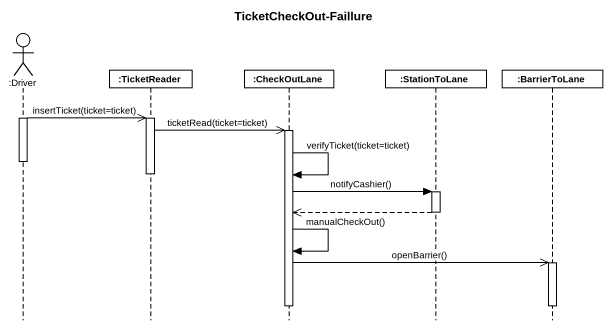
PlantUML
@startuml
title TicketCheckOut-Faillure
hide footbox
actor ":Driver" as Driver
participant ":TicketReader" as TicketReader
participant ":CheckOutLane" as CheckOutLane
participant ":StationToLane" as StationToLane
participant ":BarrierToLane" as BarrierToLane

activate Driver
Driver ->> TicketReader : insertTicket(ticket=ticket)
activate TicketReader
TicketReader ->> CheckOutLane : ticketRead(ticket=ticket)
activate CheckOutLane
deactivate Driver
deactivate TicketReader
CheckOutLane -> CheckOutLane : verifyTicket(ticket=ticket)
CheckOutLane -> StationToLane : notifyCashier()
activate StationToLane
StationToLane -->> CheckOutLane
deactivate StationToLane
CheckOutLane -> CheckOutLane : manualCheckOut()
CheckOutLane ->> BarrierToLane : openBarrier()
activate BarrierToLane
deactivate CheckOutLane
deactivate BarrierToLane
@enduml
